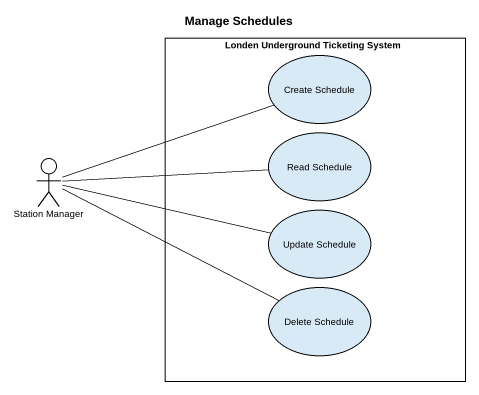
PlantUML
@startuml
title Manage Schedules
rectangle "Londen Underground Ticketing System" as Londen_Underground {
  usecase "Create Schedule" as Create_Schedule
  usecase "Read Schedule" as Read_Schedule
  usecase "Update Schedule" as Update_Schedule
  usecase "Delete Schedule" as Delete_Schedule
}
actor "Station Manager" as Station_Manager
Station_Manager -right- Create_Schedule
Station_Manager -right- Read_Schedule
Station_Manager -right- Update_Schedule
Station_Manager -right- Delete_Schedule
@enduml
